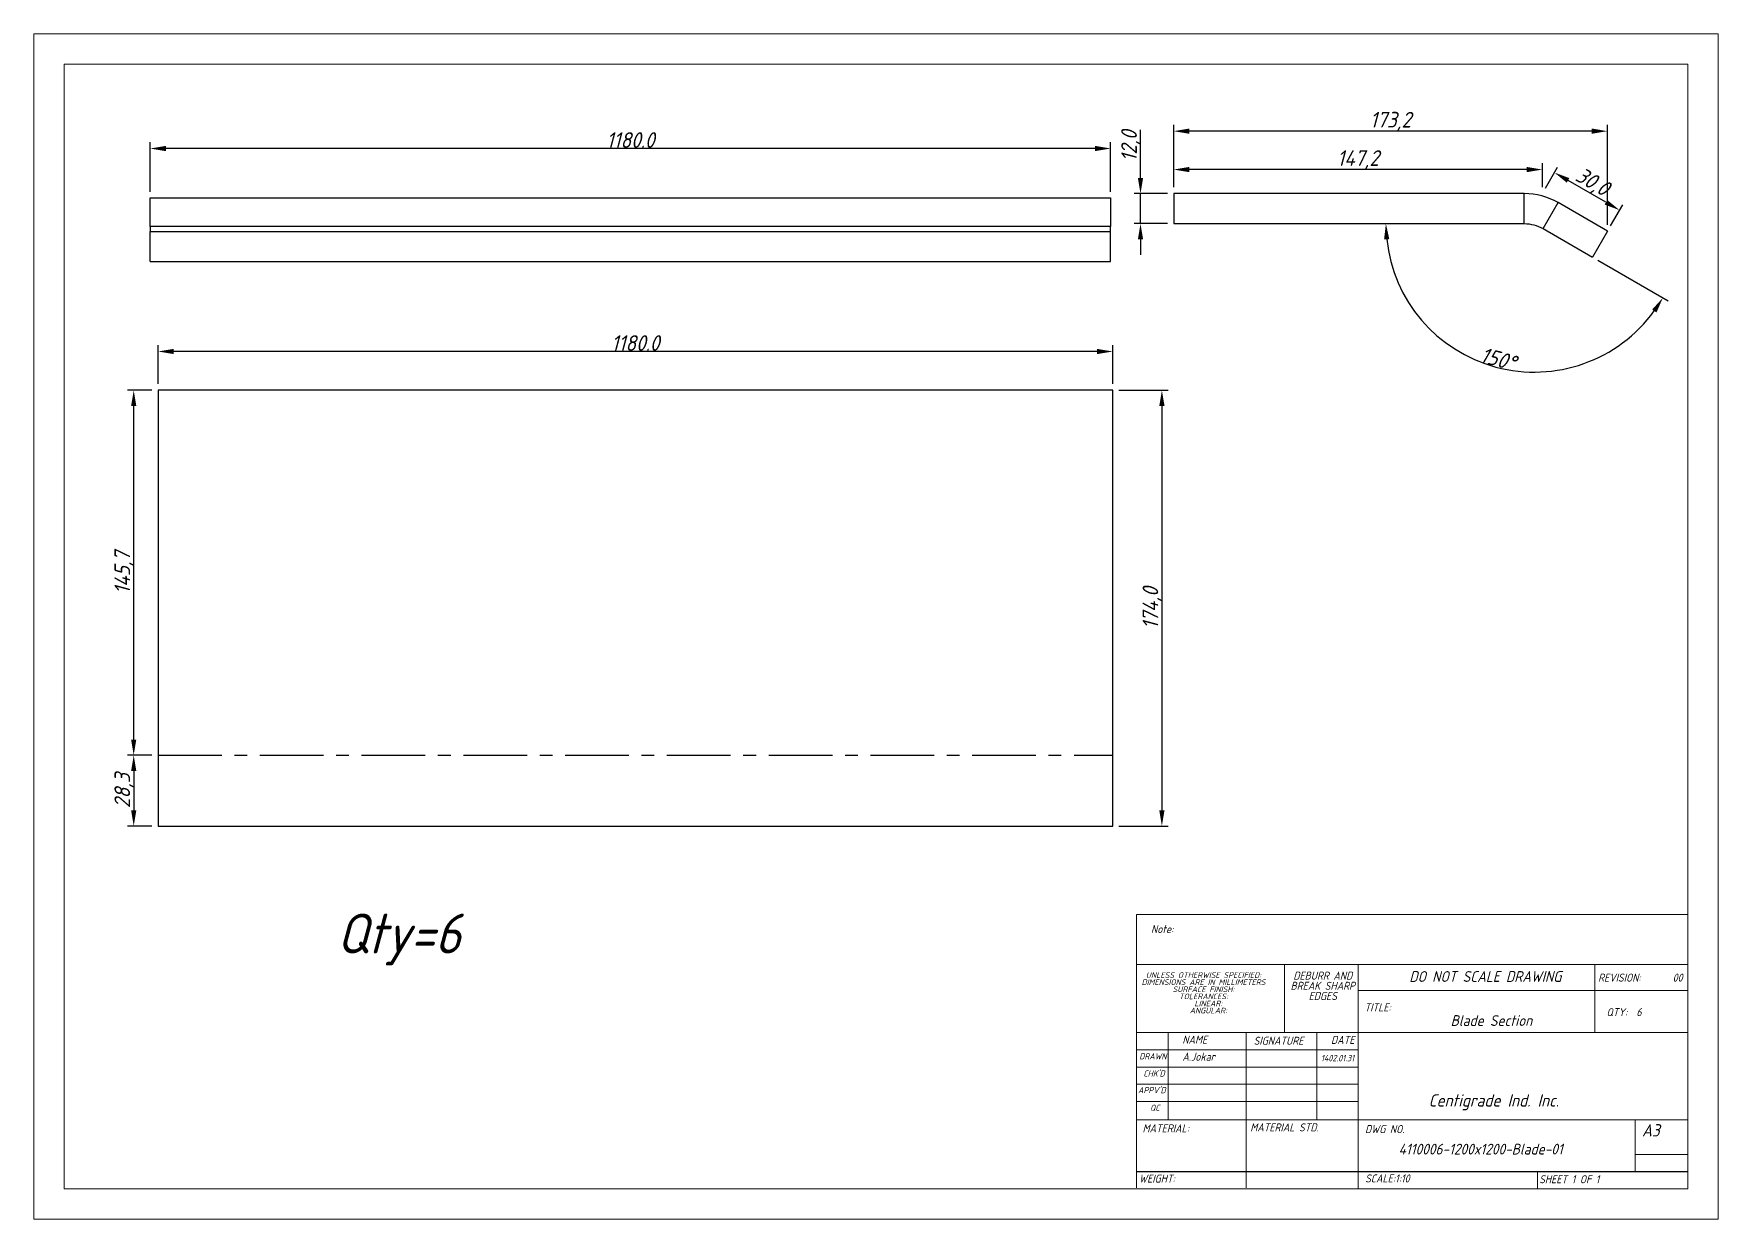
# Model space of a CAD drawing. Header units: millimetres. Extents: x -1142 to 2568, y 2116 to 2589.
# Drawn here: x 377 to 1049, y 2116 to 2589 of the extents above; entities that cross this region are included whole.
import ezdxf

# ---------------------------------------------------------------- set-up
doc = ezdxf.new("R2010")
doc.units = ezdxf.units.MM
doc.header["$LTSCALE"] = 2
doc.header["$PDSIZE"] = -1
doc.linetypes.add('CENTERX2', pattern=[20.32, 12.7, -2.54, 2.54, -2.54])
doc.linetypes.add('SLD-Solid', pattern=[0])
doc.styles.add('GENISO', font='geniso.shx', dxfattribs={"oblique": 15})
doc.dimstyles.new('Scale', dxfattribs={"dimscale": 2.5, "dimtxt": 2.5, "dimasz": 2.5, "dimexe": 1, "dimexo": 1, "dimgap": 0.1, "dimtad": 1, "dimdec": 1, "dimzin": 0, "dimtxsty": 'GENISO', "dimcen": 2.5, "dimclrd": 1, "dimclre": 1, "dimclrt": 256, "dimadec": 0, "dimazin": 0, "dimtfac": 1, "dimtdec": 1, "dimtmove": 0, "dimatfit": 3, "dimfxl": 1, "dimtzin": 0, "dimlwd": -1, "dimlwe": -1, "dimarcsym": 0})

# ---------------------------------------------------------------- blocks, each defined once
blk = doc.blocks.new('*D13')
at = {"color": 1, "transparency": 16777216}
for p, q in [((423.12, 2525.88), (423.12, 2545.63)), ((800.38, 2543.13), (429.37, 2543.13)), ((806.63, 2525.88), (806.63, 2545.63))]:
    blk.add_line(p, q, dxfattribs=at)
for points in [[(429.37, 2544.18), (429.37, 2542.09), (423.12, 2543.13)], [(800.38, 2544.18), (800.38, 2542.09), (806.63, 2543.13)]]:
    blk.add_solid(points, dxfattribs=at)
at = {"layer": 'Defpoints', "color": 0, "transparency": 16777216}
for p in [(423.12, 2543.13), (423.12, 2523.38), (806.63, 2523.38)]:
    blk.add_point(p, dxfattribs=at)
at = {"transparency": 16777216, "insert": (614.88, 2546.51), "char_height": 6.25, "attachment_point": 5, "style": 'GENISO'}
blk.add_mtext('1180.0', dxfattribs=at)
blk = doc.blocks.new('*D14')
at = {"color": 1, "transparency": 16777216}
for p, q in [((831.8, 2527.65), (831.8, 2552.56)), ((998.75, 2550.06), (838.05, 2550.06)), ((1005, 2512.65), (1005, 2552.56))]:
    blk.add_line(p, q, dxfattribs=at)
for points in [[(838.05, 2551.11), (838.05, 2549.02), (831.8, 2550.06)], [(998.75, 2551.11), (998.75, 2549.02), (1005, 2550.06)]]:
    blk.add_solid(points, dxfattribs=at)
at = {"layer": 'Defpoints', "color": 0, "transparency": 16777216}
for p in [(831.8, 2550.06), (831.8, 2525.15), (1005, 2510.15)]:
    blk.add_point(p, dxfattribs=at)
at = {"transparency": 16777216, "insert": (918.4, 2553.91), "char_height": 6.25, "attachment_point": 5, "style": 'GENISO'}
blk.add_mtext('173,2', dxfattribs=at)
blk = doc.blocks.new('*D15')
at = {"color": 1, "transparency": 16777216}
for p, q in [((980.27, 2527.32), (985.1, 2535.69)), ((1004.42, 2521.65), (989.27, 2530.4)), ((1006.25, 2512.32), (1011.09, 2520.69))]:
    blk.add_line(p, q, dxfattribs=at)
for points in [[(989.79, 2531.31), (988.75, 2529.5), (983.85, 2533.53)], [(1004.94, 2522.56), (1003.9, 2520.75), (1009.84, 2518.53)]]:
    blk.add_solid(points, dxfattribs=at)
at = {"layer": 'Defpoints', "color": 0, "transparency": 16777216}
for p in [(983.85, 2533.53), (979.02, 2525.15), (1005, 2510.15)]:
    blk.add_point(p, dxfattribs=at)
at = {"transparency": 16777216, "insert": (998.77, 2529.36), "char_height": 6.25, "attachment_point": 5, "rotation": 330, "style": 'GENISO'}
blk.add_mtext('30,0', dxfattribs=at)
blk = doc.blocks.new('*D16')
at = {"color": 1, "transparency": 16777216}
for p, q in [((831.8, 2527.65), (831.8, 2537.24)), ((979.02, 2527.65), (979.02, 2537.24)), ((972.77, 2534.74), (838.05, 2534.74))]:
    blk.add_line(p, q, dxfattribs=at)
for points in [[(838.05, 2535.78), (838.05, 2533.7), (831.8, 2534.74)], [(972.77, 2535.78), (972.77, 2533.7), (979.02, 2534.74)]]:
    blk.add_solid(points, dxfattribs=at)
at = {"layer": 'Defpoints', "color": 0, "transparency": 16777216}
for p in [(831.8, 2534.74), (831.8, 2525.15), (979.02, 2525.15)]:
    blk.add_point(p, dxfattribs=at)
at = {"transparency": 16777216, "insert": (905.41, 2538.58), "char_height": 6.25, "attachment_point": 5, "style": 'GENISO'}
blk.add_mtext('147,2', dxfattribs=at)
blk = doc.blocks.new('*D17')
at = {"color": 1, "transparency": 16777216}
for p, q in [((818.55, 2531.4), (818.55, 2550.59)), ((829.3, 2525.15), (816.05, 2525.15)), ((818.55, 2513.15), (818.55, 2525.15)), ((829.3, 2513.15), (816.05, 2513.15)), ((818.55, 2506.9), (818.55, 2500.65))]:
    blk.add_line(p, q, dxfattribs=at)
for points in [[(817.51, 2531.4), (819.59, 2531.4), (818.55, 2525.15)], [(817.51, 2506.9), (819.59, 2506.9), (818.55, 2513.15)]]:
    blk.add_solid(points, dxfattribs=at)
at = {"layer": 'Defpoints', "color": 0, "transparency": 16777216}
for p in [(818.55, 2525.15), (831.8, 2525.15), (831.8, 2513.15)]:
    blk.add_point(p, dxfattribs=at)
at = {"transparency": 16777216, "insert": (814.71, 2544.12), "char_height": 6.25, "attachment_point": 5, "rotation": 90, "style": 'GENISO'}
blk.add_mtext('12,0', dxfattribs=at)
blk = doc.blocks.new('*D18')
at = {"color": 1, "transparency": 16777216}
blk.add_line((1001.16, 2498.51), (1029.29, 2482.27), dxfattribs=at)
blk.add_arc((975.8, 2513.15), 59.27, 186.04488, 323.95512, dxfattribs=at)
for points in [[(915.82, 2506.85), (917.9, 2506.96), (916.53, 2513.15)], [(1022.85, 2478.84), (1024.6, 2477.71), (1027.13, 2483.52)]]:
    blk.add_solid(points, dxfattribs=at)
at = {"layer": 'Defpoints', "color": 0, "transparency": 16777216}
for p in [(831.8, 2513.15), (971.78, 2513.15), (979.28, 2511.14), (999, 2499.76), (937.71, 2467.75)]:
    blk.add_point(p, dxfattribs=at)
at = {"transparency": 16777216, "insert": (961.34, 2459.16), "char_height": 6.25, "attachment_point": 5, "rotation": 345, "style": 'GENISO'}
blk.add_mtext('150°', dxfattribs=at)
blk = doc.blocks.new('*D19')
at = {"color": 1, "transparency": 16777216}
for p, q in [((809.95, 2446.64), (829.59, 2446.64)), ((827.09, 2440.39), (827.09, 2278.89)), ((809.95, 2272.64), (829.59, 2272.64))]:
    blk.add_line(p, q, dxfattribs=at)
for points in [[(826.05, 2440.39), (828.14, 2440.39), (827.09, 2446.64)], [(826.05, 2278.89), (828.14, 2278.89), (827.09, 2272.64)]]:
    blk.add_solid(points, dxfattribs=at)
at = {"layer": 'Defpoints', "color": 0, "transparency": 16777216}
for p in [(807.45, 2446.64), (807.45, 2272.64), (827.09, 2272.64)]:
    blk.add_point(p, dxfattribs=at)
at = {"transparency": 16777216, "insert": (823.25, 2359.64), "char_height": 6.25, "attachment_point": 5, "rotation": 90, "style": 'GENISO'}
blk.add_mtext('174,0', dxfattribs=at)
blk = doc.blocks.new('*D20')
at = {"color": 1, "transparency": 16777216}
for p, q in [((426.26, 2449.14), (426.26, 2464.61)), ((801.2, 2462.11), (432.51, 2462.11)), ((807.45, 2449.14), (807.45, 2464.61))]:
    blk.add_line(p, q, dxfattribs=at)
for points in [[(432.51, 2463.15), (432.51, 2461.07), (426.26, 2462.11)], [(801.2, 2463.15), (801.2, 2461.07), (807.45, 2462.11)]]:
    blk.add_solid(points, dxfattribs=at)
at = {"layer": 'Defpoints', "color": 0, "transparency": 16777216}
for p in [(426.26, 2462.11), (426.26, 2446.64), (807.45, 2446.64)]:
    blk.add_point(p, dxfattribs=at)
at = {"transparency": 16777216, "insert": (616.86, 2465.48), "char_height": 6.25, "attachment_point": 5, "style": 'GENISO'}
blk.add_mtext('1180.0', dxfattribs=at)
blk = doc.blocks.new('*D21')
at = {"color": 1, "transparency": 16777216}
for p, q in [((423.76, 2300.94), (414.04, 2300.94)), ((416.54, 2294.69), (416.54, 2278.89)), ((423.76, 2272.64), (414.04, 2272.64))]:
    blk.add_line(p, q, dxfattribs=at)
for points in [[(415.5, 2294.69), (417.58, 2294.69), (416.54, 2300.94)], [(415.5, 2278.89), (417.58, 2278.89), (416.54, 2272.64)]]:
    blk.add_solid(points, dxfattribs=at)
at = {"layer": 'Defpoints', "color": 0, "transparency": 16777216}
for p in [(426.26, 2300.94), (416.54, 2272.64), (426.26, 2272.64)]:
    blk.add_point(p, dxfattribs=at)
at = {"transparency": 16777216, "insert": (412.7, 2286.79), "char_height": 6.25, "attachment_point": 5, "rotation": 90, "style": 'GENISO'}
blk.add_mtext('28,3', dxfattribs=at)
blk = doc.blocks.new('*D22')
at = {"color": 1, "transparency": 16777216}
for p, q in [((423.76, 2446.64), (414.04, 2446.64)), ((416.54, 2307.19), (416.54, 2440.39)), ((423.76, 2300.94), (414.04, 2300.94))]:
    blk.add_line(p, q, dxfattribs=at)
for points in [[(415.5, 2440.39), (417.58, 2440.39), (416.54, 2446.64)], [(415.5, 2307.19), (417.58, 2307.19), (416.54, 2300.94)]]:
    blk.add_solid(points, dxfattribs=at)
at = {"layer": 'Defpoints', "color": 0, "transparency": 16777216}
for p in [(416.54, 2446.64), (426.26, 2446.64), (426.26, 2300.94)]:
    blk.add_point(p, dxfattribs=at)
at = {"transparency": 16777216, "insert": (412.7, 2373.79), "char_height": 6.25, "attachment_point": 5, "rotation": 90, "style": 'GENISO'}
blk.add_mtext('145,7', dxfattribs=at)

msp = doc.modelspace()

# ---------------------------------------------------------------- linework, layer by layer
at = {"color": 7, "linetype": 'Continuous', "lineweight": 25}
for p, q in [((423.12, 2523.38), (806.63, 2523.38)), ((423.12, 2512), (423.12, 2523.38)), ((806.63, 2523.38), (806.63, 2512)), ((831.8, 2525.15), (831.8, 2513.15)), ((971.78, 2513.15), (971.78, 2525.15)), ((979.28, 2511.14), (985.28, 2521.53)), ((806.63, 2512), (423.12, 2512)), ((423.12, 2512), (423.12, 2509.99)), ((423.12, 2509.99), (806.63, 2509.99)), ((423.12, 2497.99), (423.12, 2509.99)), ((806.63, 2509.99), (806.63, 2512)), ((806.63, 2497.99), (806.63, 2509.99)), ((1005, 2510.15), (999, 2499.76)), ((423.12, 2497.99), (806.63, 2497.99))]:
    msp.add_line(p, q, dxfattribs=at)
for p, q in [((807.45, 2446.64), (426.26, 2446.64)), ((426.26, 2446.64), (426.26, 2272.64)), ((807.45, 2272.64), (807.45, 2446.64)), ((426.26, 2272.64), (807.45, 2272.64)), ((817, 2134.71), (1037.12, 2134.71))]:
    msp.add_line(p, q)
at = {"linetype": 'CENTERX2'}
msp.add_line((426.26, 2300.94), (807.45, 2300.94), dxfattribs=at)
at = {"color": 7, "linetype": 'SLD-Solid', "lineweight": 0}
for p, q in [((817, 2237.39), (1037.12, 2237.39)), ((817, 2237.39), (817, 2217.38)), ((817, 2217.38), (1037.12, 2217.38)), ((817, 2217.38), (817, 2128.23)), ((876, 2217.38), (876, 2190.23)), ((905.5, 2217.38), (905.5, 2127.82)), ((999.98, 2190.23), (999.98, 2217.38)), ((1037.12, 2207.05), (905.5, 2207.05)), ((1037.12, 2190.23), (817, 2190.23)), ((829.64, 2190.23), (829.64, 2155.38)), ((860.75, 2190.23), (860.75, 2128.23)), ((888.96, 2190.23), (888.96, 2155.38)), ((905.5, 2128.23), (905.5, 2190.23)), ((905.5, 2183.34), (817, 2183.34)), ((905.5, 2176.45), (817, 2176.45)), ((905.5, 2169.56), (817, 2169.56)), ((905.5, 2162.67), (817, 2162.67)), ((833.86, 2155.38), (817, 2155.38)), ((833.86, 2155.38), (1037.12, 2155.38)), ((1016.04, 2134.71), (1016.04, 2155.38)), ((1037.12, 2141.6), (1016.04, 2141.6)), ((977.14, 2127.82), (977.14, 2134.71))]:
    msp.add_line(p, q, dxfattribs=at)
for points in [[(376.6, 2588.97), (1049.27, 2588.97), (1049.27, 2115.67), (376.6, 2115.67)], [(388.76, 2576.81), (1037.12, 2576.81), (1037.12, 2127.82), (388.76, 2127.82)]]:
    msp.add_lwpolyline(points, close=True, dxfattribs=at)
at = {"color": 7, "linetype": 'Continuous', "lineweight": 25}
for points in [[(1005, 2510.15), (985.28, 2521.53, 0.131652), (971.78, 2525.15), (831.8, 2525.15)], [(831.8, 2513.15), (971.78, 2513.15, -0.131652), (979.28, 2511.14), (999, 2499.76)]]:
    msp.add_lwpolyline(points, format="xyb", dxfattribs=at)

# ---------------------------------------------------------------- texts
at = {"style": 'GENISO', "oblique": 15}
msp.add_text('Qty=6', height=15.911, dxfattribs=at).set_placement((497.58, 2221.81))
at = {"attachment_point": 5, "style": 'GENISO'}
for s, insert, char_height in [('Note:', (827.25, 2231.53), 3.196), ('UNLESS OTHERWISE SPECIFIED:', (843.72, 2213.17), 2.237), ('DEBURR AND', (891.33, 2212.93), 3.196), ('DO NOT SCALE DRAWING', (956.25, 2212.59), 4.302), ('REVISION:       00', (1018.14, 2212.14), 3.1958), ('DIMENSIONS ARE IN MILLIMETERS', (843.72, 2210.34), 2.237), ('SURFACE FINISH:', (843.72, 2207.5), 2.237), ('BREAK SHARP', (891.33, 2208.88), 3.1958), ('EDGES', (891.33, 2204.82), 3.196), ('TOLERANCES:', (843.72, 2204.66), 2.237), ('ANGULAR:', (845.64, 2198.99), 2.237), ('LINEAR:', (845.64, 2201.83), 2.237), ('TITLE:', (913.26, 2200.25), 3.196), ('QTY:  6', (1011.62, 2198.36), 3.196), ('Blade Section', (958.67, 2195.01), 4.302), ('NAME', (840.21, 2187.39), 3.196), ('SIGNATURE', (873.67, 2186.94), 3.196), ('DATE', (899.3, 2187.29), 3.196), ('DRAWN', (823.49, 2180.72), 2.458), ('A.Jokar', (841.78, 2180.56), 3.196), ('1402.01.31', (897.23, 2180.01), 2.557), ("CHK'D", (823.97, 2173.88), 2.458), ("APPV'D", (823.1, 2167.24), 2.458), ('QC', (824.27, 2160.19), 2.458), ('Centigrade Ind. Inc.', (959.61, 2162.38), 4.9166), ('MATERIAL:', (828.65, 2151.99), 3.196), ('MATERIAL STD.', (876.03, 2152.35), 3.1958), ('DWG NO.', (916.07, 2151.68), 3.196), ('A3', (1022.32, 2151.18), 4.917), ('4110006-1200x1200-Blade-01', (954.38, 2143.68), 4.302), ('WEIGHT:', (825.14, 2131.92), 3.196), ('SCALE:1:10', (917.13, 2131.99), 3.196), ('SHEET 1 OF 1', (989.76, 2131.65), 3.1958)]:
    msp.add_mtext(s, dxfattribs=dict(at, insert=insert, char_height=char_height))

# ---------------------------------------------------------------- dimensions: what is measured, and where the dimension line sits
for base, p1, picture, middle in [((831.8, 2550.06), (1005, 2510.15), '*D14', (918.4, 2553.91)), ((831.8, 2534.74), (979.02, 2525.15), '*D16', (905.41, 2538.58))]:
    dim = msp.add_linear_dim(base=base, p1=p1, p2=(831.8, 2525.15), dimstyle='Scale')
    dim.commit()
    dim.dimension.update_dxf_attribs({"geometry": picture, "text_midpoint": middle})
for base, p1, p2, picture, middle in [((423.12, 2543.13), (806.63, 2523.38), (423.12, 2523.38), '*D13', (614.88, 2546.51)), ((426.26, 2462.11), (807.45, 2446.64), (426.26, 2446.64), '*D20', (616.86, 2465.48))]:
    dim = msp.add_linear_dim(base=base, p1=p1, p2=p2, text='1180.0', dimstyle='Scale')
    dim.commit()
    dim.dimension.update_dxf_attribs({"geometry": picture, "text_midpoint": middle})
for base, p1, p2, picture, middle in [((818.55, 2525.15), (831.8, 2513.15), (831.8, 2525.15), '*D17', (814.71, 2544.12)), ((416.54, 2446.64), (426.26, 2300.94), (426.26, 2446.64), '*D22', (412.7, 2373.79)), ((827.09, 2272.64), (807.45, 2446.64), (807.45, 2272.64), '*D19', (823.25, 2359.64)), ((416.54, 2272.64), (426.26, 2300.94), (426.26, 2272.64), '*D21', (412.7, 2286.79))]:
    dim = msp.add_linear_dim(base=base, p1=p1, p2=p2, angle=90, dimstyle='Scale')
    dim.commit()
    dim.dimension.update_dxf_attribs({"geometry": picture, "text_midpoint": middle})
dim = msp.add_aligned_dim(p1=(1005, 2510.15), p2=(979.02, 2525.15), distance=-9.68, dimstyle='Scale')
dim.commit()
dim.dimension.update_dxf_attribs({"geometry": '*D15', "text_midpoint": (998.77, 2529.36)})
dim = msp.add_angular_dim_2l(base=(937.71, 2467.75), line1=((831.8, 2513.15), (971.78, 2513.15)), line2=((979.28, 2511.14), (999, 2499.76)), dimstyle='Scale')
dim.commit()
dim.dimension.update_dxf_attribs({"geometry": '*D18', "text_midpoint": (961.34, 2459.16)})

doc.saveas('drawing.dxf')
